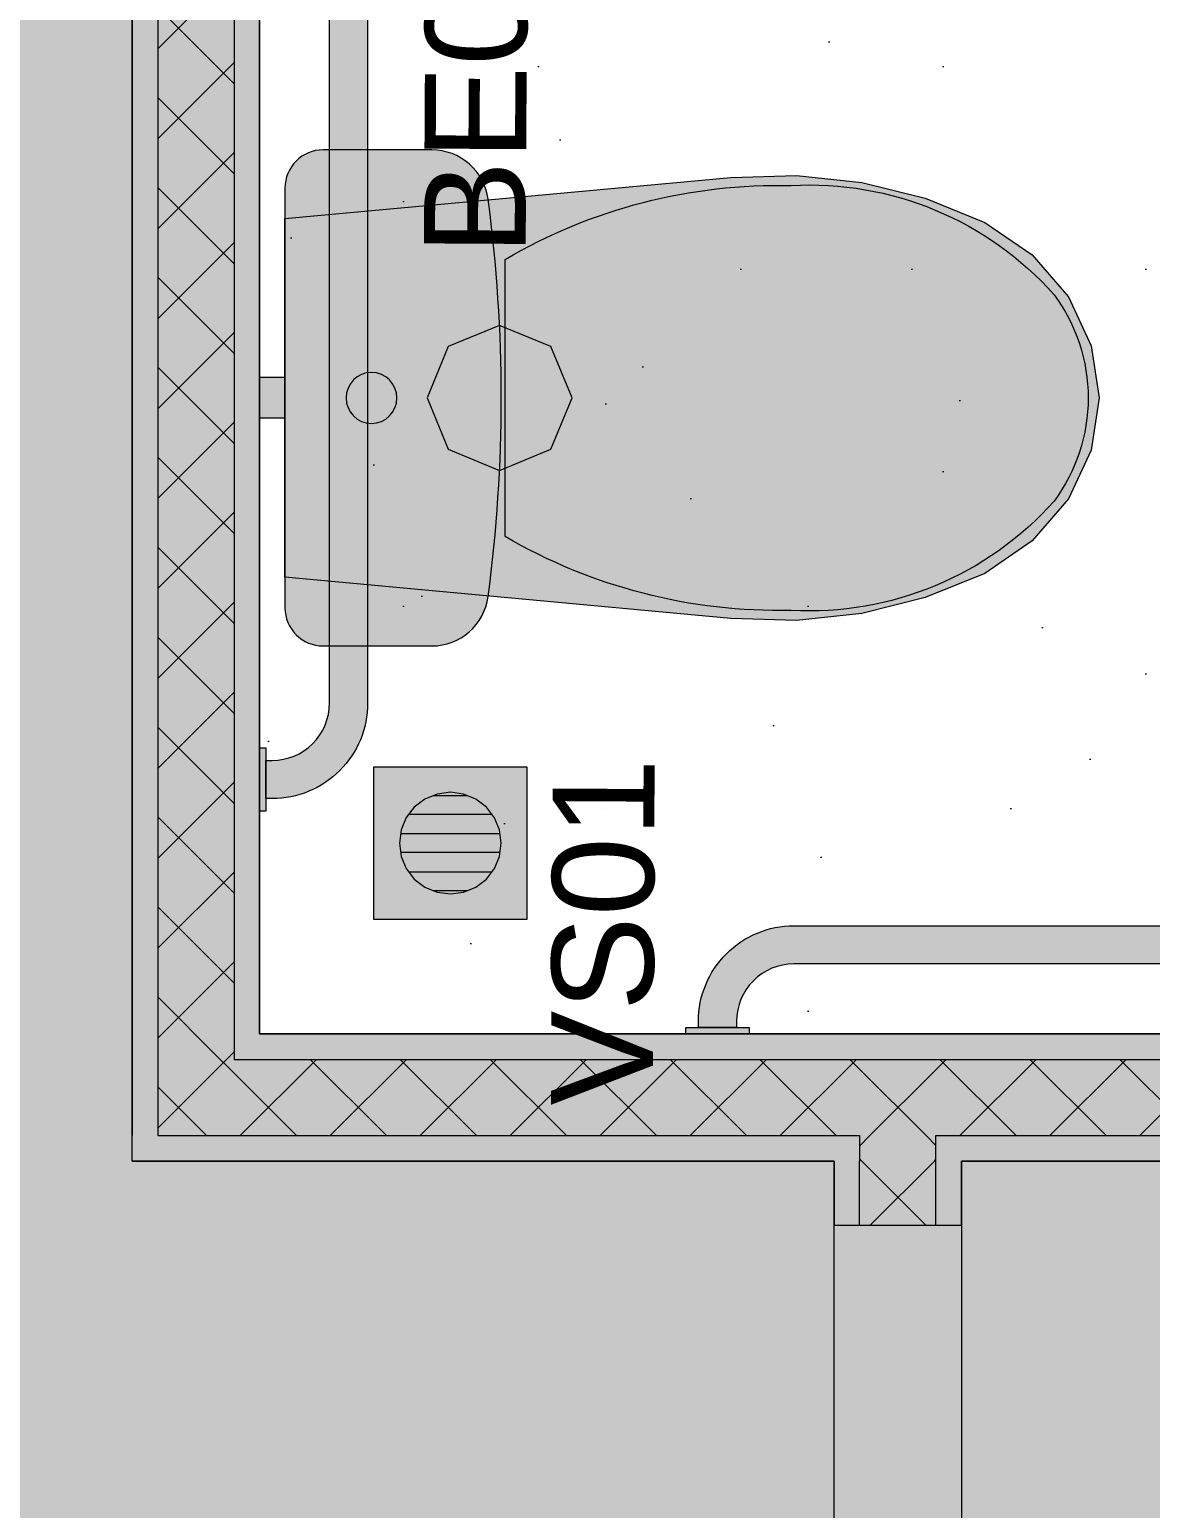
# Model space of a CAD drawing. Header units: metres. Extents: x -77 to 21.6, y -70.6 to -27.7.
# Drawn here: x -52.796 to -51.915, y -54.621 to -53.458 of the extents above; entities that cross this region are included whole.
import ezdxf

# ---------------------------------------------------------------- set-up
doc = ezdxf.new("R2010")
doc.units = ezdxf.units.M
doc.header["$MEASUREMENT"] = 0
for name, color, linetype, lineweight, true_color in [('LAJES.EST_Caneta_No__18', 7, 'Continuous', 0, 0xdfdfdf), ('LAJES.EST_Caneta_No__254', 7, 'Continuous', 0, 0xd1c9ad), ('LOUCAS-METAIS.ARQ_Caneta_No__18', 7, 'Continuous', 0, 0xdfdfdf), ('RALO_Caneta_No__19', 7, 'Continuous', 0, 0xe9e9e9), ('ZONA_Caneta_No__56', 7, 'Continuous', 0, 0xffe495)]:
    doc.layers.add(name, color=color, linetype=linetype, lineweight=lineweight, true_color=true_color)
for name, color, linetype, lineweight in [('LAJES.EST_Caneta_No__96', 252, 'Continuous', 0), ('LOUCAS-METAIS.ARQ_Caneta_No__96', 252, 'Continuous', 0), ('NOTAS BANCADAS_Caneta_No__99', 7, 'Continuous', 20), ('PAREDE CONSTRUIR_Caneta_No__241', 7, 'Continuous', 13), ('PAREDE CONSTRUIR_Caneta_No__83', 84, 'Continuous', 0), ('Portas Archicad_Caneta_No__241', 7, 'Continuous', 13), ('RALO_Caneta_No__96', 252, 'Continuous', 0)]:
    doc.layers.add(name, color=color, linetype=linetype, lineweight=lineweight)
for name, color, linetype in [('NOTAS BANCADAS', 7, 'Continuous'), ('PAREDE CONSTRUIR', 7, 'Continuous'), ('Portas Archicad', 7, 'Continuous')]:
    doc.layers.add(name, color=color, linetype=linetype)
doc.styles.add('GENERATED_STYLE_1', font='arial.ttf')
pattern_1 = [(45, (0, 0.5), (-0.159099, 0.159099), [0, -0.15, 0, -0.225]), (110, (0.5, 0.5), (0.21143084, 0.07695453), [0, -0.11, 0, -0.19])]
pattern_2 = [(45, (0, 0), (-0.03535534, 0.03535534), []), (135, (0, 0), (0.03535534, 0.03535534), [])]

# ---------------------------------------------------------------- blocks, each defined once
blk = doc.blocks.new('Rectangular Door Opening 26')
at = {"layer": 'Portas Archicad_Caneta_No__241', "color": 7, "linetype": 'Continuous', "lineweight": 13}
for p, q in [((-0.4, 0.08), (-0.4, 0.1)), ((0.4, 0.08), (0.4, 0.1)), ((-0.4, 0.02), (-0.4, 0.08)), ((0.4, 0.02), (0.4, 0.08)), ((-0.4, 0), (-0.4, 0.02)), ((0.4, 0), (0.4, 0.02))]:
    blk.add_line(p, q, dxfattribs=at)
blk = doc.blocks.new('Rectangular Floor Drain 26')
at = {"layer": 'RALO_Caneta_No__19', "linetype": 'Continuous', "lineweight": 0, "true_color": 0xe9e9e9}
h = blk.add_hatch(color=254, dxfattribs=at)
h.paths.add_polyline_path([(-0.06, 0.06), (-0.06, -0.06), (0.06, -0.06), (0.06, 0.06)])
h.paths.add_polyline_path([(0.04, 0), (0.0386, -0.0104), (0.0346, -0.02), (0.0283, -0.0283), (0.02, -0.0346), (0.0104, -0.0386), (0, -0.04), (-0.0104, -0.0386), (-0.02, -0.0346), (-0.0283, -0.0283), (-0.0346, -0.02), (-0.0386, -0.0104), (-0.04, 0), (-0.0386, 0.0104), (-0.0346, 0.02), (-0.0283, 0.0283), (-0.02, 0.0346), (-0.0104, 0.0386), (0, 0.04), (0.0104, 0.0386), (0.02, 0.0346), (0.0283, 0.0283), (0.0346, 0.02), (0.0386, 0.0104)], flags=0)
for points in [[(-0.0283, 0.0283), (-0.0327, 0.0225), (0.0327, 0.0225), (0.0283, 0.0283), (0.02, 0.0346), (0.0131, 0.0375), (-0.0131, 0.0375), (-0.02, 0.0346)], [(-0.0131, 0.0375), (0.0131, 0.0375), (0.0104, 0.0386), (0, 0.04), (-0.0104, 0.0386)], [(-0.0386, 0.0104), (-0.039, 0.0075), (0.039, 0.0075), (0.0386, 0.0104), (0.0346, 0.02), (0.0327, 0.0225), (-0.0327, 0.0225), (-0.0346, 0.02)], [(-0.039, 0.0075), (-0.04, 0), (-0.039, -0.0075), (0.039, -0.0075), (0.04, 0), (0.039, 0.0075)], [(-0.039, -0.0075), (-0.0386, -0.0104), (-0.0346, -0.02), (-0.0327, -0.0225), (0.0327, -0.0225), (0.0346, -0.02), (0.0386, -0.0104), (0.039, -0.0075)], [(-0.0327, -0.0225), (-0.0283, -0.0283), (-0.02, -0.0346), (-0.0131, -0.0375), (0.0131, -0.0375), (0.02, -0.0346), (0.0283, -0.0283), (0.0327, -0.0225)], [(0.0131, -0.0375), (-0.0131, -0.0375), (-0.0104, -0.0386), (0, -0.04), (0.0104, -0.0386)]]:
    blk.add_hatch(color=254, dxfattribs=at).paths.add_polyline_path(points)
at = {"layer": 'RALO_Caneta_No__96', "color": 252, "linetype": 'Continuous', "lineweight": 0}
for p, q in [((-0.06, 0.06), (-0.06, -0.06)), ((0.06, 0.06), (-0.06, 0.06)), ((0.06, -0.06), (0.06, 0.06)), ((-0.02, 0.0346), (-0.0104, 0.0386)), ((0.0131, 0.0375), (-0.0131, 0.0375)), ((-0.0104, 0.0386), (0, 0.04)), ((0, 0.04), (0.0104, 0.0386)), ((0.0104, 0.0386), (0.02, 0.0346)), ((-0.0346, 0.02), (-0.0283, 0.0283)), ((-0.0283, 0.0283), (-0.02, 0.0346)), ((0.02, 0.0346), (0.0283, 0.0283)), ((0.0283, 0.0283), (0.0346, 0.02)), ((-0.0386, 0.0104), (-0.0346, 0.02)), ((-0.0327, 0.0225), (0.0327, 0.0225)), ((0.0346, 0.02), (0.0386, 0.0104)), ((-0.04, 0), (-0.0386, 0.0104)), ((-0.0386, -0.0104), (-0.04, 0)), ((0.039, 0.0075), (-0.039, 0.0075)), ((0.0386, 0.0104), (0.04, 0)), ((0.04, 0), (0.0386, -0.0104)), ((-0.039, -0.0075), (0.039, -0.0075)), ((-0.0346, -0.02), (-0.0386, -0.0104)), ((0.0386, -0.0104), (0.0346, -0.02)), ((-0.0283, -0.0283), (-0.0346, -0.02)), ((0.0327, -0.0225), (-0.0327, -0.0225)), ((0.0346, -0.02), (0.0283, -0.0283)), ((-0.02, -0.0346), (-0.0283, -0.0283)), ((-0.0104, -0.0386), (-0.02, -0.0346)), ((0.02, -0.0346), (0.0104, -0.0386)), ((0.0283, -0.0283), (0.02, -0.0346)), ((-0.0131, -0.0375), (0.0131, -0.0375)), ((0, -0.04), (-0.0104, -0.0386)), ((0.0104, -0.0386), (0, -0.04)), ((-0.06, -0.06), (0.06, -0.06))]:
    blk.add_line(p, q, dxfattribs=at)
blk = doc.blocks.new('WC Disabled 26_2')
at = {"layer": 'LOUCAS-METAIS.ARQ_Caneta_No__18', "linetype": 'Continuous', "lineweight": 0, "true_color": 0xdfdfdf}
for points in [[(-0.0113, -0.02), (0, -0.02), (0, 0), (-0.0113, 0)], [(0, -0.02), (0.0113, -0.02), (0.0113, 0), (0, 0)], [(0.0113, -0.02), (0.016, -0.02), (0.016, 0), (0.0113, 0)], [(-0.016, -0.02), (-0.0113, -0.02), (-0.0113, 0), (-0.016, 0)], [(0.165, -0.02), (-0.165, -0.02, 0.414214), (-0.195, -0.05), (-0.195, -0.1354, 0.375967), (-0.1562, -0.1797, 0.066259), (0.1562, -0.1797, 0.375967), (0.195, -0.1354), (0.195, -0.05, 0.414214)], [(-0.1694, -0.4734), (-0.157, -0.5232), (-0.138, -0.5701), (-0.1124, -0.6073), (-0.0794, -0.6358), (-0.041, -0.6538), (0, -0.66), (0.041, -0.6538), (0.0794, -0.6358), (0.1124, -0.6073), (0.138, -0.5701), (0.157, -0.5232), (0.1694, -0.4734), (0.1749, -0.4221), (0.1733, -0.3704), (0.141, -0.02), (-0.141, -0.02), (-0.1733, -0.3704), (-0.1749, -0.4221)]]:
    blk.add_hatch(color=254, dxfattribs=at).paths.add_polyline_path(points)
at = {"layer": 'LOUCAS-METAIS.ARQ_Caneta_No__96', "color": 252, "linetype": 'Continuous', "lineweight": 0}
for p, q in [((-0.0113, 0), (0, 0)), ((0, 0), (0.0113, 0)), ((0.0113, 0), (0.016, 0)), ((0.016, -0.02), (0.016, 0)), ((-0.016, 0), (-0.0113, 0)), ((-0.016, -0.02), (-0.016, 0)), ((-0.016, -0.02), (-0.0113, -0.02)), ((-0.0113, -0.02), (0, -0.02)), ((0, -0.02), (0.0113, -0.02)), ((0.0113, -0.02), (0.016, -0.02)), ((-0.0403, -0.1484), (0, -0.1317)), ((0, -0.1317), (0.0403, -0.1484)), ((-0.057, -0.1887), (-0.0403, -0.1484)), ((0.0403, -0.1484), (0.057, -0.1887)), ((0, -0.193), (-0.1089, -0.193)), ((-0.0403, -0.229), (-0.057, -0.1887)), ((0.1089, -0.193), (0, -0.193)), ((0.057, -0.1887), (0.0403, -0.229)), ((0, -0.2457), (-0.0403, -0.229)), ((0.0403, -0.229), (0, -0.2457))]:
    blk.add_line(p, q, dxfattribs=at)
at = {"layer": 'LOUCAS-METAIS.ARQ_Caneta_No__96', "color": 252, "linetype": 'Continuous', "lineweight": 0, "flags": 128}
blk.add_lwpolyline([(0.165, -0.02, -0.414214), (0.195, -0.05), (0.195, -0.1354, -0.375967), (0.1562, -0.1797, -0.066259), (-0.1562, -0.1797, -0.375967), (-0.195, -0.1354), (-0.195, -0.05, -0.414214), (-0.165, -0.02)], format="xyb", close=True, dxfattribs=at)
blk.add_lwpolyline([(-0.1694, -0.4734), (-0.157, -0.5232), (-0.138, -0.5701), (-0.1124, -0.6073), (-0.0794, -0.6358), (-0.041, -0.6538), (0, -0.66), (0.041, -0.6538), (0.0794, -0.6358), (0.1124, -0.6073), (0.138, -0.5701), (0.157, -0.5232), (0.1694, -0.4734), (0.1749, -0.4221), (0.1733, -0.3704), (0.141, -0.02), (-0.141, -0.02), (-0.1733, -0.3704), (-0.1749, -0.4221)], close=True, dxfattribs=at)
at = {"layer": 'LOUCAS-METAIS.ARQ_Caneta_No__96', "color": 252, "linetype": 'Continuous', "lineweight": 0}
blk.add_circle((0, -0.088), 0.02, dxfattribs=at)
for centre, major_axis, start_param, end_param in [((0.2581, -0.4079), (0, 0.4255), 1.041392, 1.594412), ((-0.2581, -0.4079), (0, 0.4255), 4.688771, 5.241791), ((0.0895, -0.4323), (0, 0.2571), 1.515065, 2.415654), ((-0.0895, -0.4323), (0, 0.2571), 3.867528, 4.768116), ((0.0008, -0.5128), (0, 0.1386), 2.509088, 3.135732), ((-0.0008, -0.5128), (0, 0.1386), 3.147454, 3.774097)]:
    blk.add_ellipse(centre, major_axis=major_axis, ratio=0.999377, start_param=start_param, end_param=end_param, dxfattribs=at)
blk = doc.blocks.new('Grab Bar 26')
at = {"layer": 'LOUCAS-METAIS.ARQ_Caneta_No__18', "linetype": 'Continuous', "lineweight": 0, "true_color": 0xdfdfdf}
for points in [[(-0.425, 0), (-0.425, -0.005), (-0.375, -0.005), (-0.375, 0)], [(0.375, 0), (0.375, -0.005), (0.425, -0.005), (0.425, 0)], [(-0.415, -0.005), (-0.415, -0.01, 0.414214), (-0.34, -0.085), (0.34, -0.085, 0.414214), (0.415, -0.01), (0.415, -0.005), (0.385, -0.005), (0.385, -0.01, -0.414214), (0.34, -0.055), (-0.34, -0.055, -0.414214), (-0.385, -0.01), (-0.385, -0.005)]]:
    blk.add_hatch(color=254, dxfattribs=at).paths.add_polyline_path(points)
at = {"layer": 'LOUCAS-METAIS.ARQ_Caneta_No__96', "color": 252, "linetype": 'Continuous', "lineweight": 0, "flags": 128}
for points in [[(-0.425, 0), (-0.425, -0.005), (-0.375, -0.005), (-0.375, 0)], [(0.375, 0), (0.375, -0.005), (0.425, -0.005), (0.425, 0)]]:
    blk.add_lwpolyline(points, close=True, dxfattribs=at)
blk.add_lwpolyline([(-0.415, -0.005), (-0.415, -0.01, 0.414214), (-0.34, -0.085), (0.34, -0.085, 0.414214), (0.415, -0.01), (0.415, -0.005), (0.385, -0.005), (0.385, -0.01, -0.414214), (0.34, -0.055), (-0.34, -0.055, -0.414214), (-0.385, -0.01), (-0.385, -0.005)], format="xyb", close=True, dxfattribs=at)
blk = doc.blocks.new('Label_155_6', base_point=(-52.2725, -53.9162))
at = {"layer": 'NOTAS BANCADAS_Caneta_No__99', "color": 7, "lineweight": 20, "insert": (-52.3852, -54.0548), "char_height": 0.08, "attachment_point": 2, "rotation": 89.677, "style": 'GENERATED_STYLE_1'}
blk.add_mtext('\\A1;{\\pqc;\\pt0,99;\\fArial|b0|i0|c0|p0;\\W1.000000;VS01\\fArial|b0|i0|c0|p0;\\W1.000000;\\A1{\\H.66x;\\S^  ;}\\fArial|b0|i0|c0|p0;\\W1.000000;\\fArial|b0|i0|c0|p0;\\W1.000000;\\A1{\\H.66x;\\S^  ;}\\fArial|b0|i0|c0|p0;\\W1.000000;\\fArial|b0|i0|c0|p0;\\W1.000000;\\fArial|b0|i0|c0|p0;\\W1.000000;\\fArial|b0|i0|c0|p0;\\W1.000000;\\fArial|b0|i0|c0|p0;\\W1.000000;\\fArial|b0|i0|c0|p0;\\W1.000000;\\fArial|b0|i0|c0|p0;\\W1.000000;\\A1{\\H.66x;\\S^  ;}\\fArial|b0|i0|c0|p0;\\W1.000000;\\fArial|b0|i0|c0|p0;\\W1.000000;\\A1{\\H.66x;\\S^  ;}\\fArial|b0|i0|c0|p0;\\W1.000000;\\fArial|b0|i0|c0|p0;\\W1.000000;\\fArial|b0|i0|c0|p0;\\W1.000000;\\fArial|b0|i0|c0|p0;\\W1.000000;\\fArial|b0|i0|c0|p0;\\W1.000000;\\fArial|b0|i0|c0|p0;\\W1.000000;\\fArial|b0|i0|c0|p0;\\W1.000000;\\A1{\\H.66x;\\S^  ;}\\fArial|b0|i0|c0|p0;\\W1.000000;\\fArial|b0|i0|c0|p0;\\W1.000000;\\A1{\\H.66x;\\S^  ;}\\fArial|b0|i0|c0|p0;\\W1.000000;\\fArial|b0|i0|c0|p0;\\W1.000000;\\fArial|b0|i0|c0|p0;\\W1.000000;\\fArial|b0|i0|c0|p0;\\W1.000000;\\fArial|b0|i0|c0|p0;\\W1.000000;\\fArial|b0|i0|c0|p0;\\W1.000000;\\fArial|b0|i0|c0|p0;\\W1.000000;\\A1{\\H.66x;\\S^  ;}\\fArial|b0|i0|c0|p0;\\W1.000000;\\fArial|b0|i0|c0|p0;\\W1.000000;\\A1{\\H.66x;\\S^  ;}\\fArial|b0|i0|c0|p0;\\W1.000000;\\fArial|b0|i0|c0|p0;\\W1.000000;\\fArial|b0|i0|c0|p0;\\W1.000000;\\fArial|b0|i0|c0|p0;\\W1.000000;\\fArial|b0|i0|c0|p0;\\W1.000000;\\fArial|b0|i0|c0|p0;\\W1.000000;\\fArial|b0|i0|c0|p0;\\W1.000000;\\A1{\\H.66x;\\S^  ;}\\fArial|b0|i0|c0|p0;\\W1.000000;\\fArial|b0|i0|c0|p0;\\W1.000000;\\A1{\\H.66x;\\S^  ;}\\fArial|b0|i0|c0|p0;\\W1.000000;\\fArial|b0|i0|c0|p0;\\W1.000000;\\fArial|b0|i0|c0|p0;\\W1.000000;\\fArial|b0|i0|c0|p0;\\W1.000000;\\fArial|b0|i0|c0|p0;\\W1.000000;\\fArial|b0|i0|c0|p0;\\W1.000000;\\fArial|b0|i0|c0|p0;\\W1.000000;\\A1{\\H.66x;\\S^  ;}\\fArial|b0|i0|c0|p0;\\W1.000000;}', dxfattribs=at)
blk = doc.blocks.new('Label_157_6', base_point=(-52.3725, -53.2476))
at = {"layer": 'NOTAS BANCADAS_Caneta_No__99', "color": 7, "lineweight": 20, "insert": (-52.4851, -53.3862), "char_height": 0.08, "attachment_point": 2, "rotation": 89.677, "style": 'GENERATED_STYLE_1'}
blk.add_mtext('\\A1;{\\pqc;\\pt0,99;\\fArial|b0|i0|c0|p0;\\W1.000000;BE01\\fArial|b0|i0|c0|p0;\\W1.000000;\\A1{\\H.66x;\\S^  ;}\\fArial|b0|i0|c0|p0;\\W1.000000;\\fArial|b0|i0|c0|p0;\\W1.000000;\\A1{\\H.66x;\\S^  ;}\\fArial|b0|i0|c0|p0;\\W1.000000;\\fArial|b0|i0|c0|p0;\\W1.000000;\\fArial|b0|i0|c0|p0;\\W1.000000;\\fArial|b0|i0|c0|p0;\\W1.000000;\\fArial|b0|i0|c0|p0;\\W1.000000;\\fArial|b0|i0|c0|p0;\\W1.000000;\\fArial|b0|i0|c0|p0;\\W1.000000;\\A1{\\H.66x;\\S^  ;}\\fArial|b0|i0|c0|p0;\\W1.000000;\\fArial|b0|i0|c0|p0;\\W1.000000;\\A1{\\H.66x;\\S^  ;}\\fArial|b0|i0|c0|p0;\\W1.000000;\\fArial|b0|i0|c0|p0;\\W1.000000;\\fArial|b0|i0|c0|p0;\\W1.000000;\\fArial|b0|i0|c0|p0;\\W1.000000;\\fArial|b0|i0|c0|p0;\\W1.000000;\\fArial|b0|i0|c0|p0;\\W1.000000;\\fArial|b0|i0|c0|p0;\\W1.000000;\\A1{\\H.66x;\\S^  ;}\\fArial|b0|i0|c0|p0;\\W1.000000;\\fArial|b0|i0|c0|p0;\\W1.000000;\\A1{\\H.66x;\\S^  ;}\\fArial|b0|i0|c0|p0;\\W1.000000;\\fArial|b0|i0|c0|p0;\\W1.000000;\\fArial|b0|i0|c0|p0;\\W1.000000;\\fArial|b0|i0|c0|p0;\\W1.000000;\\fArial|b0|i0|c0|p0;\\W1.000000;\\fArial|b0|i0|c0|p0;\\W1.000000;\\fArial|b0|i0|c0|p0;\\W1.000000;\\A1{\\H.66x;\\S^  ;}\\fArial|b0|i0|c0|p0;\\W1.000000;\\fArial|b0|i0|c0|p0;\\W1.000000;\\A1{\\H.66x;\\S^  ;}\\fArial|b0|i0|c0|p0;\\W1.000000;\\fArial|b0|i0|c0|p0;\\W1.000000;\\fArial|b0|i0|c0|p0;\\W1.000000;\\fArial|b0|i0|c0|p0;\\W1.000000;\\fArial|b0|i0|c0|p0;\\W1.000000;\\fArial|b0|i0|c0|p0;\\W1.000000;\\fArial|b0|i0|c0|p0;\\W1.000000;\\A1{\\H.66x;\\S^  ;}\\fArial|b0|i0|c0|p0;\\W1.000000;\\fArial|b0|i0|c0|p0;\\W1.000000;\\A1{\\H.66x;\\S^  ;}\\fArial|b0|i0|c0|p0;\\W1.000000;\\fArial|b0|i0|c0|p0;\\W1.000000;\\fArial|b0|i0|c0|p0;\\W1.000000;\\fArial|b0|i0|c0|p0;\\W1.000000;\\fArial|b0|i0|c0|p0;\\W1.000000;\\fArial|b0|i0|c0|p0;\\W1.000000;\\fArial|b0|i0|c0|p0;\\W1.000000;\\A1{\\H.66x;\\S^  ;}\\fArial|b0|i0|c0|p0;\\W1.000000;}', dxfattribs=at)

msp = doc.modelspace()

# ---------------------------------------------------------------- hatches: boundary and pattern name
at = {"layer": 'LAJES.EST_Caneta_No__18', "linetype": 'Continuous', "lineweight": 0, "true_color": 0xdfdfdf}
h = msp.add_hatch(dxfattribs=at)
h.set_pattern_fill('Piso_Externo__0006', color=254, style=0, pattern_type=2)
h.set_pattern_definition([(45, (0, 0.6), (-0.1909188, 0.1909188), [0, -0.18, 0, -0.27]), (110, (0.6, 0.6), (0.253717, 0.09234544), [0, -0.132, 0, -0.228])])
h.paths.add_polyline_path([(-76.514, -65.1016), (-73.814, -65.1016, -0.414214), (-75.814, -67.1016), (-66.814, -67.1016, -0.414214), (-68.814, -65.1016), (-68.814, -62.301), (-68.814, -45.4002, -0.414214), (-66.514, -43.1002), (-65.914, -43.1002), (-65.914, -42.3002), (-66.514, -42.3002), (-66.514, -38.2041), (-65.114, -38.2041), (-65.114, -36.7038), (-66.514, -36.7038), (-66.514, -32.5997), (-65.114, -32.5997), (-56.714, -32.5997), (-53.814, -32.5997), (-44.014, -32.5997), (-44.014, -42.3002), (-53.814, -42.3002), (-53.814, -47.1002), (-44.014, -47.1002), (-44.014, -50.8516), (-45.6136, -50.8516), (-45.6136, -52.3506), (-44.014, -52.3506), (-44.014, -60.3006), (-48.9163, -60.3006), (-48.9163, -61.1006), (-44.3609, -61.1006), (-44.3609, -67.1016), (-44.014, -67.1016), (-41.514, -67.1016), (-41.514, -28.1016), (-41.714, -28.1016), (-41.714, -60.3006), (-43.014, -60.3006), (-43.014, -30.0016), (-66.514, -30.0016), (-66.514, -28.1016), (-76.514, -28.1016)])
h.paths.add_polyline_path([(-73.814, -45.1016), (-76.314, -45.1016), (-76.314, -43.0892), (-75.7984, -43.0908, -0.414214), (-73.8139, -45.0876)], flags=0)
h.paths.add_polyline_path([(-73.814, -45.5846, -0.009328), (-73.814, -45.6604)], flags=0)
h.paths.add_polyline_path([(-52.814, -46.3002), (-52.814, -43.1002), (-44.014, -43.1002), (-44.014, -46.3002)], flags=0)
h.paths.add_polyline_path([(-67.714, -34.1), (-76.314, -34.1), (-76.314, -32.5997), (-67.714, -32.5997)], flags=0)
at = {"layer": 'LAJES.EST_Caneta_No__254', "linetype": 'Continuous', "lineweight": 0, "true_color": 0xd1c9ad}
h = msp.add_hatch(dxfattribs=at)
h.set_pattern_fill('Haie_OD_0006', color=9, style=0, pattern_type=2)
h.set_pattern_definition(pattern_1)
h.paths.add_polyline_path([(-65.114, -47.1002), (-66.514, -47.1002), (-66.514, -60.3006), (-56.514, -60.3006), (-44.014, -60.3006), (-44.014, -56.6006), (-50.5957, -56.6006), (-50.5957, -54.2479), (-52.6157, -54.2479), (-52.6157, -52.5506), (-50.5957, -52.5506), (-45.6136, -52.5506), (-45.6136, -50.8516), (-44.014, -50.8516), (-44.014, -47.1002), (-53.814, -47.1002), (-53.814, -42.3002), (-44.014, -42.3002), (-44.014, -37.1002), (-51.174, -37.1002), (-51.174, -32.5997), (-53.814, -32.5997), (-56.714, -32.5997), (-58.7637, -32.5997), (-58.7637, -34.9038), (-63.464, -34.9038), (-63.464, -36.5038), (-65.114, -36.5038), (-65.114, -38.4037), (-63.464, -38.4037), (-63.464, -42.1002), (-65.114, -42.1002), (-65.114, -42.3002)])
h.paths.add_polyline_path([(-60.5596, -42.1002), (-60.5596, -38.4037), (-58.8637, -38.4037), (-58.8637, -42.1002)], flags=0)
h.paths.add_polyline_path([(-59.064, -48.7001), (-59.064, -47.3002), (-56.714, -47.3002), (-56.714, -48.7001)], flags=0)
at = {"layer": 'LAJES.EST_Caneta_No__96', "linetype": 'Continuous', "lineweight": 0}
h = msp.add_hatch(dxfattribs=at)
h.set_pattern_fill('Haie_OD_0006', color=252, style=0, pattern_type=2)
h.set_pattern_definition(pattern_1)
h.paths.add_polyline_path([(-52.6157, -54.2479), (-50.5157, -54.2479), (-50.5157, -56.6006), (-44.014, -56.6006), (-44.014, -52.3506), (-45.6136, -52.3506), (-45.6136, -52.5506), (-45.8324, -52.5506), (-50.5157, -52.5506), (-52.6157, -52.5506)])
at = {"layer": 'PAREDE CONSTRUIR', "linetype": 'Continuous', "lineweight": 0, "true_color": 0xffffff}
for points in [[(-52.6957, -54.3279), (-52.6957, -52.5506), (-52.7157, -52.5506), (-52.7157, -54.3279)], [(-52.6157, -54.2479), (-52.6157, -52.5506), (-52.6357, -52.5506), (-52.6357, -54.2479)], [(-52.6357, -54.2479), (-52.6357, -54.2679), (-52.6157, -54.2479)], [(-52.6157, -54.2479), (-52.6357, -54.2679), (-52.6157, -54.2679)], [(-52.6157, -54.2679), (-50.6117, -54.2679), (-50.6117, -54.2479), (-52.6157, -54.2479)], [(-52.7157, -54.3279), (-52.7157, -54.3479), (-52.6957, -54.3279)], [(-52.6957, -54.3279), (-52.7157, -54.3479), (-52.6957, -54.3479)], [(-52.164, -54.3279), (-52.6957, -54.3279), (-52.6957, -54.3479), (-52.164, -54.3479)], [(-52.144, -54.3279), (-52.164, -54.3279), (-52.164, -54.3479), (-52.144, -54.3479)], [(-52.064, -54.3279), (-52.084, -54.3279), (-52.084, -54.3479), (-52.064, -54.3479)], [(-52.064, -54.3479), (-50.6117, -54.3479), (-50.6117, -54.3279), (-52.064, -54.3279)], [(-52.144, -54.3479), (-52.164, -54.3479), (-52.164, -54.3986), (-52.144, -54.3986)], [(-52.084, -54.3479), (-52.084, -54.3986), (-52.064, -54.3986), (-52.064, -54.3479)]]:
    msp.add_hatch(color=7, dxfattribs=at).paths.add_polyline_path(points)
at = {"layer": 'PAREDE CONSTRUIR_Caneta_No__83', "linetype": 'Continuous', "lineweight": 0}
h = msp.add_hatch(dxfattribs=at)
h.set_pattern_fill('Placomur_0006', color=84, style=0, pattern_type=2)
h.set_pattern_definition(pattern_2)
h.paths.add_polyline_path([(-52.6357, -54.2679), (-52.6357, -52.5506), (-52.6957, -52.5506), (-52.6957, -54.2679)])
h = msp.add_hatch(dxfattribs=at)
h.set_pattern_fill('Placomur_0006', color=84, style=0, pattern_type=2)
h.set_pattern_definition(pattern_2)
h.paths.add_polyline_path([(-52.6957, -54.2679), (-52.6957, -54.3279), (-52.6357, -54.2679)])
h = msp.add_hatch(dxfattribs=at)
h.set_pattern_fill('Placomur_0006', color=84, style=0, pattern_type=2)
h.set_pattern_definition(pattern_2)
h.paths.add_polyline_path([(-52.6357, -54.2679), (-52.6957, -54.3279), (-52.6357, -54.3279)])
h = msp.add_hatch(dxfattribs=at)
h.set_pattern_fill('Placomur_0006', color=84, style=0, pattern_type=2)
h.set_pattern_definition(pattern_2)
h.paths.add_polyline_path([(-52.144, -54.2679), (-52.6357, -54.2679), (-52.6357, -54.3279), (-52.144, -54.3279)])
h = msp.add_hatch(dxfattribs=at)
h.set_pattern_fill('Placomur_0006', color=84, style=0, pattern_type=2)
h.set_pattern_definition(pattern_2)
h.paths.add_polyline_path([(-52.084, -54.2679), (-52.144, -54.2679), (-52.144, -54.3279), (-52.084, -54.3279)])
h = msp.add_hatch(dxfattribs=at)
h.set_pattern_fill('Placomur_0006', color=84, style=0, pattern_type=2)
h.set_pattern_definition(pattern_2)
h.paths.add_polyline_path([(-52.084, -54.3279), (-50.6117, -54.3279), (-50.6117, -54.2679), (-52.084, -54.2679)])
h = msp.add_hatch(dxfattribs=at)
h.set_pattern_fill('Placomur_0006', color=84, style=0, pattern_type=2)
h.set_pattern_definition(pattern_2)
h.paths.add_polyline_path([(-52.084, -54.3279), (-52.144, -54.3279), (-52.144, -54.3479), (-52.084, -54.3479)])
h = msp.add_hatch(dxfattribs=at)
h.set_pattern_fill('Placomur_0006', color=84, style=0, pattern_type=2)
h.set_pattern_definition(pattern_2)
h.paths.add_polyline_path([(-52.144, -54.3479), (-52.144, -54.3986), (-52.084, -54.3986), (-52.084, -54.3479)])

# ---------------------------------------------------------------- linework, layer by layer
at = {"layer": 'PAREDE CONSTRUIR_Caneta_No__241', "color": 7, "linetype": 'Continuous', "lineweight": 13}
for p, q in [((-52.6957, -52.5506), (-52.6957, -54.2679)), ((-52.6357, -52.5506), (-52.6357, -54.2479)), ((-52.6357, -54.2479), (-52.6357, -54.2679)), ((-52.6357, -54.2479), (-52.6357, -54.2679)), ((-52.6957, -54.2679), (-52.6957, -54.3279)), ((-52.6957, -54.2679), (-52.6957, -54.3279)), ((-52.6357, -54.2679), (-52.6157, -54.2679)), ((-52.6157, -54.2679), (-50.6117, -54.2679)), ((-52.6957, -54.3279), (-52.6357, -54.3279)), ((-52.6357, -54.3279), (-52.144, -54.3279)), ((-52.144, -54.3279), (-52.144, -54.3479)), ((-52.144, -54.3279), (-52.144, -54.3479)), ((-52.084, -54.3479), (-52.084, -54.3279)), ((-52.084, -54.3279), (-50.6117, -54.3279)), ((-52.084, -54.3479), (-52.084, -54.3279)), ((-52.144, -54.3986), (-52.144, -54.3479)), ((-52.084, -54.3986), (-52.084, -54.3479)), ((-52.144, -54.3986), (-52.164, -54.3986)), ((-52.084, -54.3986), (-52.144, -54.3986)), ((-52.064, -54.3986), (-52.084, -54.3986))]:
    msp.add_line(p, q, dxfattribs=at)
at = {"layer": 'PAREDE CONSTRUIR_Caneta_No__241', "color": 7, "linetype": 'Continuous', "lineweight": 13, "flags": 128}
for points in [[(-52.7157, -52.5506), (-52.7157, -54.3279)], [(-52.6157, -54.2479), (-52.6157, -52.5506)], [(-50.6117, -54.2479), (-52.6157, -54.2479)], [(-52.7157, -54.3479), (-52.7157, -54.3279)], [(-52.7157, -54.3479), (-52.164, -54.3479)], [(-52.164, -54.3479), (-52.164, -54.3986)], [(-52.064, -54.3479), (-50.6117, -54.3479)], [(-52.064, -54.3986), (-52.064, -54.3479)]]:
    msp.add_lwpolyline(points, dxfattribs=at)
at = {"layer": 'ZONA_Caneta_No__56', "color": 41, "linetype": 'Continuous', "lineweight": 0, "true_color": 0xffe495, "flags": 128}
for points in [[(-53.814, -56.6006), (-52.164, -56.6006), (-52.164, -54.3479), (-52.7157, -54.3479), (-52.7157, -52.5506), (-53.814, -52.5506)], [(-52.6157, -54.2479), (-50.6117, -54.2479), (-50.6117, -52.5496), (-52.6157, -52.5496)], [(-50.6117, -54.3479), (-52.064, -54.3479), (-52.064, -56.6006), (-50.6117, -56.6006)]]:
    msp.add_lwpolyline(points, close=True, dxfattribs=at)

# ---------------------------------------------------------------- block references
at = {"layer": 'LOUCAS-METAIS.ARQ_Caneta_No__96', "color": 252, "linetype": 'Continuous', "lineweight": 0, "xscale": -1}
for name, p, rotation in [('Grab Bar 26', (-52.6157, -53.6479), 90), ('WC Disabled 26_2', (-52.6157, -53.7479), 89.99997558222259), ('Grab Bar 26', (-51.8557, -54.2479), 179.9998338668901)]:
    msp.add_blockref(name, p, dxfattribs=dict(at, rotation=rotation))
at = {"layer": 'NOTAS BANCADAS', "color": 251, "linetype": 'Continuous', "lineweight": 5, "true_color": 0x6b6b6b}
for name, p in [('Label_157_6', (-52.3725, -53.2476)), ('Label_155_6', (-52.2725, -53.9162))]:
    msp.add_blockref(name, p, dxfattribs=at)
at = {"layer": 'Portas Archicad', "color": 252, "linetype": 'Continuous', "lineweight": 0, "rotation": 90}
msp.add_blockref('Rectangular Door Opening 26', (-52.064, -54.7986), dxfattribs=at)
at = {"layer": 'RALO_Caneta_No__96', "color": 252, "linetype": 'Continuous', "lineweight": 0, "xscale": -1, "rotation": 359.9998094491127}
msp.add_blockref('Rectangular Floor Drain 26', (-52.4657, -54.0979), dxfattribs=at)

doc.saveas('drawing.dxf')
